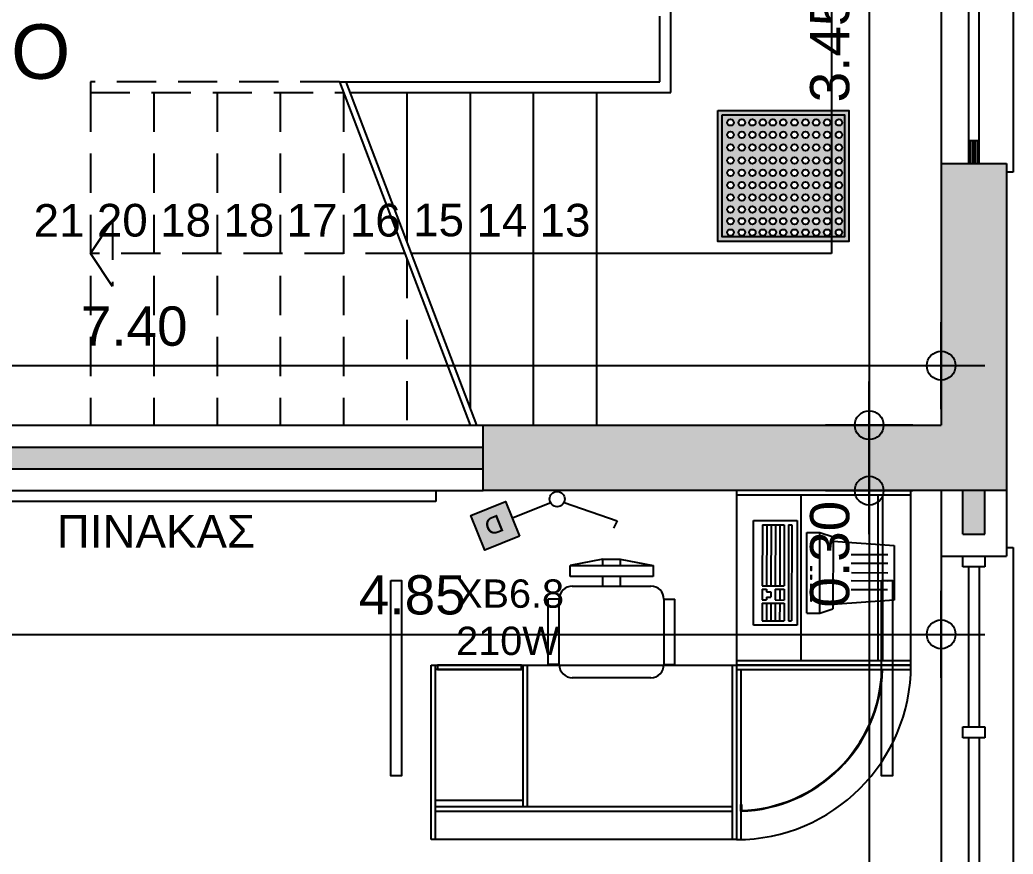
# Model space of a CAD drawing. Header units: metres. Extents: x -11 to 85, y -301 to 135.
# Drawn here: x 43.25 to 47.804, y -45.16 to -41.335 of the extents above; entities that cross this region are included whole.
import ezdxf
from ezdxf.enums import TextEntityAlignment as Align

# ---------------------------------------------------------------- set-up
doc = ezdxf.new("R2010")
doc.units = ezdxf.units.M
doc.header["$LTSCALE"] = 0.036
doc.header["$PDMODE"] = 2
doc.linetypes.add('HIDDEN', pattern=[0.375, 0.25, -0.125])
for name, color, linetype in [('arxitek borofos', 252, 'Continuous'), ('DIMBLK', 252, 'Continuous'), ('HLEK_FL001_SYMBOLS', 230, 'Continuous'), ('Parathira', 252, 'Continuous')]:
    doc.layers.add(name, color=color, linetype=linetype)
doc.styles.add('COMU-N', font='arial.ttf')
doc.styles.get("Standard").update_dxf_attribs({"font": 'arial.ttf'})
doc.dimstyles.new('CADWDOT', dxfattribs={"dimscale": 0.1, "dimtxt": 1.8, "dimasz": 0.08, "dimexe": 2, "dimexo": 0, "dimgap": 0.09, "dimtad": 0, "dimrnd": 0.001, "dimzin": 0, "dimdsep": 46, "dimtxsty": 'Standard', "dimblk1": 'ARTDIM', "dimblk2": 'ARTDIM', "dimsah": 1, "dimcen": 0.09, "dimdle": 0.05, "dimse1": 1, "dimse2": 1, "dimadec": 0, "dimazin": 0, "dimtfac": 1, "dimtmove": 0, "dimatfit": 3, "dimldrblk": 'ARTDIM', "dimfxl": 2, "dimtvp": 0.9999, "dimtolj": 1, "dimtzin": 0, "dimarcsym": 0})

# ---------------------------------------------------------------- blocks, each defined once
blk = doc.blocks.new('A$C52D13D70')
at = {"layer": 'Parathira'}
for p, q in [((-0.33, 0.04), (-0.33, -2.44)), ((-0.3, 0.04), (-0.33, 0.04)), ((-0.1, 0), (-0.2, 0)), ((-0.2, 0), (-0.2, -0.05)), ((-0.1, -0.05), (-0.1, 0)), ((0, 0), (0, -2.4)), ((-0.2, -0.05), (-0.1, -0.05)), ((-0.175, -0.05), (-0.175, -0.7833)), ((-0.125, -0.05), (-0.125, -0.7833)), ((-0.1, -0.7833), (-0.2, -0.7833)), ((-0.2, -0.7833), (-0.2, -0.8333)), ((-0.1, -0.8333), (-0.1, -0.7833)), ((-0.2, -0.8333), (-0.1, -0.8333)), ((-0.175, -0.8333), (-0.175, -1.5667)), ((-0.125, -0.8333), (-0.125, -1.5667)), ((-0.1, -1.5667), (-0.2, -1.5667)), ((-0.2, -1.5667), (-0.2, -1.6167)), ((-0.1, -1.6167), (-0.1, -1.5667)), ((-0.2, -1.6167), (-0.1, -1.6167)), ((-0.175, -1.6167), (-0.175, -2.35)), ((-0.125, -1.6167), (-0.125, -2.35)), ((-0.1, -2.35), (-0.2, -2.35)), ((-0.2, -2.35), (-0.2, -2.4)), ((-0.1, -2.4), (-0.1, -2.35)), ((-0.2, -2.4), (-0.1, -2.4)), ((-0.33, -2.44), (-0.3, -2.44))]:
    blk.add_line(p, q, dxfattribs=at)
blk = doc.blocks.new('A$C7E7A7D1A')
at = {"layer": 'Parathira'}
for p, q in [((-0.33, 0.04), (-0.33, -1.09)), ((-0.3, 0.04), (-0.33, 0.04)), ((-0.175, 0), (-0.125, 0)), ((-0.175, -1.05), (-0.175, 0)), ((-0.125, 0), (-0.125, -1.05)), ((0, 0), (0, -1.05)), ((-0.165, 0), (-0.165, -0.105)), ((-0.155, 0), (-0.155, -0.105)), ((-0.145, 0), (-0.145, -0.105)), ((-0.135, 0), (-0.135, -0.105)), ((-0.125, -0.105), (-0.175, -0.105)), ((-0.125, -0.945), (-0.175, -0.945)), ((-0.165, -0.945), (-0.165, -1.05)), ((-0.155, -0.945), (-0.155, -1.05)), ((-0.145, -0.945), (-0.145, -1.05)), ((-0.135, -0.945), (-0.135, -1.05)), ((-0.33, -1.09), (-0.3, -1.09)), ((-0.125, -1.05), (-0.175, -1.05))]:
    blk.add_line(p, q, dxfattribs=at)
blk = doc.blocks.new('ARTDIM')
at = {"layer": 'DIMBLK'}
for p, q in [((0, -24.9975), (0, 24.9975)), ((-24.9975, 0), (24.9975, 0))]:
    blk.add_line(p, q, dxfattribs=at)
blk.add_circle((0, 0), 8.25, dxfattribs=at)
blk = doc.blocks.new('*D906')
at = {"layer": 'arxitek borofos', "color": 0, "lineweight": -2}
blk.add_line((47.1437, -39.751), (47.1437, -43.185), dxfattribs=at)
at = {"layer": 'Defpoints', "color": 0, "transparency": 16777216}
for p in [(47.4855, -39.743), (47.1437, -43.193), (47.4855, -43.193)]:
    blk.add_point(p, dxfattribs=at)
at = {"layer": 'arxitek borofos', "color": 0, "lineweight": -2, "xscale": 0.008, "yscale": 0.008, "zscale": 0.008}
for p, rotation in [((47.1437, -39.743), 90), ((47.1437, -43.193), 270)]:
    blk.add_blockref('ARTDIM', p, dxfattribs=dict(at, rotation=rotation))
at = {"layer": 'arxitek borofos', "color": 0, "insert": (46.9637, -41.468), "char_height": 0.18, "attachment_point": 5, "rotation": 90}
blk.add_mtext('\\A1;3.45', dxfattribs=at)
blk = doc.blocks.new('*D907')
at = {"layer": 'arxitek borofos', "color": 0, "lineweight": -2}
for p, q in [((47.1437, -43.201), (47.1437, -43.485)), ((47.1437, -43.493), (47.1437, -44.0676))]:
    blk.add_line(p, q, dxfattribs=at)
at = {"layer": 'Defpoints', "color": 0, "transparency": 16777216}
for p in [(47.5855, -43.193), (47.1437, -43.493), (47.5855, -43.493)]:
    blk.add_point(p, dxfattribs=at)
at = {"layer": 'arxitek borofos', "color": 0, "lineweight": -2, "xscale": 0.008, "yscale": 0.008, "zscale": 0.008}
for p, rotation in [((47.1437, -43.193), 90), ((47.1437, -43.493), 270)]:
    blk.add_blockref('ARTDIM', p, dxfattribs=dict(at, rotation=rotation))
at = {"layer": 'arxitek borofos', "color": 0, "insert": (46.9637, -43.7843), "char_height": 0.18, "attachment_point": 5, "rotation": 90}
blk.add_mtext('\\A1;0.30', dxfattribs=at)
blk = doc.blocks.new('*D908')
at = {"layer": 'arxitek borofos', "color": 0, "lineweight": -2}
blk.add_line((47.1437, -43.501), (47.1437, -50.235), dxfattribs=at)
at = {"layer": 'Defpoints', "color": 0, "transparency": 16777216}
for p in [(46.5355, -43.493), (46.5355, -50.243), (47.1437, -50.243)]:
    blk.add_point(p, dxfattribs=at)
at = {"layer": 'arxitek borofos', "color": 0, "lineweight": -2, "xscale": 0.008, "yscale": 0.008, "zscale": 0.008}
for p, rotation in [((47.1437, -43.493), 90), ((47.1437, -50.243), 270)]:
    blk.add_blockref('ARTDIM', p, dxfattribs=dict(at, rotation=rotation))
at = {"layer": 'arxitek borofos', "color": 0, "insert": (46.9637, -46.868), "char_height": 0.18, "attachment_point": 5, "rotation": 90}
blk.add_mtext('\\A1;6.75', dxfattribs=at)
blk = doc.blocks.new('*D916')
at = {"layer": 'arxitek borofos', "color": 0, "lineweight": -2}
blk.add_line((42.6317, -44.1519), (47.4657, -44.1519), dxfattribs=at)
at = {"layer": 'Defpoints', "color": 0, "transparency": 16777216}
for p in [(47.4737, -44.1519), (42.6237, -44.7143), (47.4737, -44.7143)]:
    blk.add_point(p, dxfattribs=at)
at = {"layer": 'arxitek borofos', "color": 0, "lineweight": -2, "xscale": 0.008, "yscale": 0.008, "zscale": 0.008, "rotation": 180}
blk.add_blockref('ARTDIM', (42.6237, -44.1519), dxfattribs=at)
at = {"layer": 'arxitek borofos', "color": 0, "lineweight": -2, "xscale": 0.008, "yscale": 0.008, "zscale": 0.008}
blk.add_blockref('ARTDIM', (47.4737, -44.1519), dxfattribs=at)
at = {"layer": 'arxitek borofos', "color": 0, "insert": (45.0487, -43.9719), "char_height": 0.18, "attachment_point": 5}
blk.add_mtext('\\A1;4.85', dxfattribs=at)
blk = doc.blocks.new('*D917')
at = {"layer": 'arxitek borofos', "color": 0, "lineweight": -2}
blk.add_line((40.0817, -42.9199), (47.4657, -42.9199), dxfattribs=at)
at = {"layer": 'Defpoints', "color": 0, "transparency": 16777216}
for p in [(40.0737, -39.743), (47.4737, -39.743), (47.4737, -42.9199)]:
    blk.add_point(p, dxfattribs=at)
at = {"layer": 'arxitek borofos', "color": 0, "lineweight": -2, "xscale": 0.008, "yscale": 0.008, "zscale": 0.008, "rotation": 180}
blk.add_blockref('ARTDIM', (40.0737, -42.9199), dxfattribs=at)
at = {"layer": 'arxitek borofos', "color": 0, "lineweight": -2, "xscale": 0.008, "yscale": 0.008, "zscale": 0.008}
blk.add_blockref('ARTDIM', (47.4737, -42.9199), dxfattribs=at)
at = {"layer": 'arxitek borofos', "color": 0, "insert": (43.7737, -42.7399), "char_height": 0.18, "attachment_point": 5}
blk.add_mtext('\\A1;7.40', dxfattribs=at)
blk = doc.blocks.new('gJ6_a1')
at = {"linetype": 'Continuous'}
for p, q in [((-0.2193, 0.2297), (-0.191, 0.2541)), ((-0.024, 0.0608), (-0.2193, 0.2297))]:
    blk.add_line(p, q, dxfattribs=at)
blk.add_circle((-0.0005, 0.0343), 0.0349, dxfattribs=at)
blk = doc.blocks.new('dimmer')
at = {"layer": 'HLEK_FL001_SYMBOLS'}
blk.add_hatch(color=11, dxfattribs=at).paths.add_polyline_path([(2263.7579, 1291.6993), (2263.5429, 1291.6993), (2263.5429, 1291.4844), (2263.7579, 1291.4844)])
blk.add_lwpolyline([(2263.5429, 1291.6993), (2263.7579, 1291.6993), (2263.7579, 1291.4844), (2263.5429, 1291.4844)], close=True, dxfattribs=at)
blk.add_text('D', height=0.1, dxfattribs=at).set_placement((2263.6057, 1291.5361))
blk = doc.blocks.new('dimmer1')
at = {"layer": 'HLEK_FL001_SYMBOLS'}
blk.add_line((2318.1609, 1255.9928), (2317.9681, 1255.9928), dxfattribs=at)
at = {"layer": 'HLEK_FL001_SYMBOLS', "xscale": 0.8000000000000114, "yscale": 0.8000000000000114, "zscale": 0.8000000000000114}
blk.add_blockref('dimmer', (507.3271, 222.7235), dxfattribs=at)
blk = doc.blocks.new('led 46W tetragono')
at = {"layer": 'HLEK_FL001_SYMBOLS'}
h = blk.add_hatch(color=256, dxfattribs=at)
h.dxf.hatch_style = 1
h.paths.add_polyline_path([(104.7283, -8.1225), (104.7283, -8.7225), (105.3283, -8.7225), (105.3283, -8.1225)])
h.paths.add_polyline_path([(105.3083, -8.1425), (105.3083, -8.7025), (104.7483, -8.7025), (104.7483, -8.1425)], flags=16)
h.paths.add_polyline_path([(104.9493, -8.1771, -1), (104.9193, -8.1771, -1)], flags=0)
h.paths.add_polyline_path([(104.9954, -8.1771, -1), (104.9654, -8.1771, -1)], flags=0)
h.paths.add_polyline_path([(104.9014, -8.1771, -1), (104.8714, -8.1771, -1)], flags=0)
h.paths.add_polyline_path([(105.0432, -8.1771, -1), (105.0133, -8.1771, -1)], flags=0)
h.paths.add_polyline_path([(104.9493, -8.2338, -1), (104.9193, -8.2338, -1)], flags=0)
h.paths.add_polyline_path([(104.9954, -8.2338, -1), (104.9654, -8.2338, -1)], flags=0)
h.paths.add_polyline_path([(104.9014, -8.2338, -1), (104.8714, -8.2338, -1)], flags=0)
h.paths.add_polyline_path([(104.8526, -8.1771, -1), (104.8227, -8.1771, -1)], flags=0)
h.paths.add_polyline_path([(105.0432, -8.2338, -1), (105.0133, -8.2338, -1)], flags=0)
h.paths.add_polyline_path([(105.0946, -8.1771, -1), (105.0647, -8.1771, -1)], flags=0)
h.paths.add_polyline_path([(104.8526, -8.2338, -1), (104.8227, -8.2338, -1)], flags=0)
h.paths.add_polyline_path([(105.0946, -8.2338, -1), (105.0647, -8.2338, -1)], flags=0)
h.paths.add_polyline_path([(104.9493, -8.2927, -1), (104.9193, -8.2927, -1)], flags=0)
h.paths.add_polyline_path([(104.9954, -8.2927, -1), (104.9654, -8.2927, -1)], flags=0)
h.paths.add_polyline_path([(104.8012, -8.1771, -1), (104.7713, -8.1771, -1)], flags=0)
h.paths.add_polyline_path([(104.9014, -8.2927, -1), (104.8714, -8.2927, -1)], flags=0)
h.paths.add_polyline_path([(105.0432, -8.2927, -1), (105.0133, -8.2927, -1)], flags=0)
h.paths.add_polyline_path([(105.1452, -8.1771, -1), (105.1152, -8.1771, -1)], flags=0)
h.paths.add_polyline_path([(104.8012, -8.2338, -1), (104.7713, -8.2338, -1)], flags=0)
h.paths.add_polyline_path([(104.8526, -8.2927, -1), (104.8227, -8.2927, -1)], flags=0)
h.paths.add_polyline_path([(105.1452, -8.2338, -1), (105.1152, -8.2338, -1)], flags=0)
h.paths.add_polyline_path([(105.0946, -8.2927, -1), (105.0647, -8.2927, -1)], flags=0)
h.paths.add_polyline_path([(104.9493, -8.3517, -1), (104.9193, -8.3517, -1)], flags=0)
h.paths.add_polyline_path([(104.9954, -8.3517, -1), (104.9654, -8.3517, -1)], flags=0)
h.paths.add_polyline_path([(105.1939, -8.1771, -1), (105.164, -8.1771, -1)], flags=0)
h.paths.add_polyline_path([(104.9014, -8.3517, -1), (104.8714, -8.3517, -1)], flags=0)
h.paths.add_polyline_path([(105.0432, -8.3517, -1), (105.0133, -8.3517, -1)], flags=0)
h.paths.add_polyline_path([(104.8012, -8.2927, -1), (104.7713, -8.2927, -1)], flags=0)
h.paths.add_polyline_path([(105.1452, -8.2927, -1), (105.1152, -8.2927, -1)], flags=0)
h.paths.add_polyline_path([(105.1939, -8.2338, -1), (105.164, -8.2338, -1)], flags=0)
h.paths.add_polyline_path([(104.8526, -8.3517, -1), (104.8227, -8.3517, -1)], flags=0)
h.paths.add_polyline_path([(105.0946, -8.3517, -1), (105.0647, -8.3517, -1)], flags=0)
h.paths.add_polyline_path([(105.1939, -8.2927, -1), (105.164, -8.2927, -1)], flags=0)
h.paths.add_polyline_path([(105.2445, -8.1771, -1), (105.2145, -8.1771, -1)], flags=0)
h.paths.add_polyline_path([(104.8012, -8.3517, -1), (104.7713, -8.3517, -1)], flags=0)
h.paths.add_polyline_path([(104.9493, -8.4083, -1), (104.9193, -8.4083, -1)], flags=0)
h.paths.add_polyline_path([(104.9954, -8.4083, -1), (104.9654, -8.4083, -1)], flags=0)
h.paths.add_polyline_path([(105.1452, -8.3517, -1), (105.1152, -8.3517, -1)], flags=0)
h.paths.add_polyline_path([(104.9014, -8.4083, -1), (104.8714, -8.4083, -1)], flags=0)
h.paths.add_polyline_path([(105.0432, -8.4083, -1), (105.0133, -8.4083, -1)], flags=0)
h.paths.add_polyline_path([(105.2445, -8.2338, -1), (105.2145, -8.2338, -1)], flags=0)
h.paths.add_polyline_path([(104.8526, -8.4083, -1), (104.8227, -8.4083, -1)], flags=0)
h.paths.add_polyline_path([(105.0946, -8.4083, -1), (105.0647, -8.4083, -1)], flags=0)
h.paths.add_polyline_path([(105.1939, -8.3517, -1), (105.164, -8.3517, -1)], flags=0)
h.paths.add_polyline_path([(105.2445, -8.2927, -1), (105.2145, -8.2927, -1)], flags=0)
h.paths.add_polyline_path([(104.8012, -8.4083, -1), (104.7713, -8.4083, -1)], flags=0)
h.paths.add_polyline_path([(105.1452, -8.4083, -1), (105.1152, -8.4083, -1)], flags=0)
h.paths.add_polyline_path([(105.2985, -8.1771, -1), (105.2686, -8.1771, -1)], flags=0)
h.paths.add_polyline_path([(104.9493, -8.465, -1), (104.9193, -8.465, -1)], flags=0)
h.paths.add_polyline_path([(104.9954, -8.465, -1), (104.9654, -8.465, -1)], flags=0)
h.paths.add_polyline_path([(104.9014, -8.465, -1), (104.8714, -8.465, -1)], flags=0)
h.paths.add_polyline_path([(105.0432, -8.465, -1), (105.0133, -8.465, -1)], flags=0)
h.paths.add_polyline_path([(105.2985, -8.2338, -1), (105.2686, -8.2338, -1)], flags=0)
h.paths.add_polyline_path([(105.2445, -8.3517, -1), (105.2145, -8.3517, -1)], flags=0)
h.paths.add_polyline_path([(104.8526, -8.465, -1), (104.8227, -8.465, -1)], flags=0)
h.paths.add_polyline_path([(105.1939, -8.4083, -1), (105.164, -8.4083, -1)], flags=0)
h.paths.add_polyline_path([(105.0946, -8.465, -1), (105.0647, -8.465, -1)], flags=0)
h.paths.add_polyline_path([(105.2985, -8.2927, -1), (105.2686, -8.2927, -1)], flags=0)
h.paths.add_polyline_path([(104.8012, -8.465, -1), (104.7713, -8.465, -1)], flags=0)
h.paths.add_polyline_path([(105.1452, -8.465, -1), (105.1152, -8.465, -1)], flags=0)
h.paths.add_polyline_path([(105.2445, -8.4083, -1), (105.2145, -8.4083, -1)], flags=0)
h.paths.add_polyline_path([(104.9493, -8.5217, -1), (104.9193, -8.5217, -1)], flags=0)
h.paths.add_polyline_path([(104.9954, -8.5217, -1), (104.9654, -8.5217, -1)], flags=0)
h.paths.add_polyline_path([(105.2985, -8.3517, -1), (105.2686, -8.3517, -1)], flags=0)
h.paths.add_polyline_path([(104.9014, -8.5217, -1), (104.8714, -8.5217, -1)], flags=0)
h.paths.add_polyline_path([(105.0432, -8.5217, -1), (105.0133, -8.5217, -1)], flags=0)
h.paths.add_polyline_path([(105.1939, -8.465, -1), (105.164, -8.465, -1)], flags=0)
h.paths.add_polyline_path([(104.8526, -8.5217, -1), (104.8227, -8.5217, -1)], flags=0)
h.paths.add_polyline_path([(105.0946, -8.5217, -1), (105.0647, -8.5217, -1)], flags=0)
h.paths.add_polyline_path([(104.8012, -8.5217, -1), (104.7713, -8.5217, -1)], flags=0)
h.paths.add_polyline_path([(105.1452, -8.5217, -1), (105.1152, -8.5217, -1)], flags=0)
h.paths.add_polyline_path([(105.2985, -8.4083, -1), (105.2686, -8.4083, -1)], flags=0)
h.paths.add_polyline_path([(105.2445, -8.465, -1), (105.2145, -8.465, -1)], flags=0)
h.paths.add_polyline_path([(104.9493, -8.5761, -1), (104.9193, -8.5761, -1)], flags=0)
h.paths.add_polyline_path([(104.9954, -8.5761, -1), (104.9654, -8.5761, -1)], flags=0)
h.paths.add_polyline_path([(105.1939, -8.5217, -1), (105.164, -8.5217, -1)], flags=0)
h.paths.add_polyline_path([(104.9014, -8.5761, -1), (104.8714, -8.5761, -1)], flags=0)
h.paths.add_polyline_path([(105.0432, -8.5761, -1), (105.0133, -8.5761, -1)], flags=0)
h.paths.add_polyline_path([(104.8526, -8.5761, -1), (104.8227, -8.5761, -1)], flags=0)
h.paths.add_polyline_path([(105.0946, -8.5761, -1), (105.0647, -8.5761, -1)], flags=0)
h.paths.add_polyline_path([(105.2985, -8.465, -1), (105.2686, -8.465, -1)], flags=0)
h.paths.add_polyline_path([(104.8012, -8.5761, -1), (104.7713, -8.5761, -1)], flags=0)
h.paths.add_polyline_path([(105.2445, -8.5217, -1), (105.2145, -8.5217, -1)], flags=0)
h.paths.add_polyline_path([(105.1452, -8.5761, -1), (105.1152, -8.5761, -1)], flags=0)
h.paths.add_polyline_path([(105.1939, -8.5761, -1), (105.164, -8.5761, -1)], flags=0)
h.paths.add_polyline_path([(104.9493, -8.6305, -1), (104.9193, -8.6305, -1)], flags=0)
h.paths.add_polyline_path([(104.9954, -8.6305, -1), (104.9654, -8.6305, -1)], flags=0)
h.paths.add_polyline_path([(104.9014, -8.6305, -1), (104.8714, -8.6305, -1)], flags=0)
h.paths.add_polyline_path([(105.0432, -8.6305, -1), (105.0133, -8.6305, -1)], flags=0)
h.paths.add_polyline_path([(105.2985, -8.5217, -1), (105.2686, -8.5217, -1)], flags=0)
h.paths.add_polyline_path([(104.8526, -8.6305, -1), (104.8227, -8.6305, -1)], flags=0)
h.paths.add_polyline_path([(105.0946, -8.6305, -1), (105.0647, -8.6305, -1)], flags=0)
h.paths.add_polyline_path([(105.2445, -8.5761, -1), (105.2145, -8.5761, -1)], flags=0)
h.paths.add_polyline_path([(104.8012, -8.6305, -1), (104.7713, -8.6305, -1)], flags=0)
h.paths.add_polyline_path([(105.1452, -8.6305, -1), (105.1152, -8.6305, -1)], flags=0)
h.paths.add_polyline_path([(105.1939, -8.6305, -1), (105.164, -8.6305, -1)], flags=0)
h.paths.add_polyline_path([(104.9493, -8.6826, -1), (104.9193, -8.6826, -1)], flags=0)
h.paths.add_polyline_path([(104.9954, -8.6826, -1), (104.9654, -8.6826, -1)], flags=0)
h.paths.add_polyline_path([(105.2985, -8.5761, -1), (105.2686, -8.5761, -1)], flags=0)
h.paths.add_polyline_path([(104.9014, -8.6826, -1), (104.8714, -8.6826, -1)], flags=0)
h.paths.add_polyline_path([(105.0432, -8.6826, -1), (105.0133, -8.6826, -1)], flags=0)
h.paths.add_polyline_path([(104.8526, -8.6826, -1), (104.8227, -8.6826, -1)], flags=0)
h.paths.add_polyline_path([(105.0946, -8.6826, -1), (105.0647, -8.6826, -1)], flags=0)
h.paths.add_polyline_path([(105.2445, -8.6305, -1), (105.2145, -8.6305, -1)], flags=0)
h.paths.add_polyline_path([(104.8012, -8.6826, -1), (104.7713, -8.6826, -1)], flags=0)
h.paths.add_polyline_path([(105.1452, -8.6826, -1), (105.1152, -8.6826, -1)], flags=0)
h.paths.add_polyline_path([(105.1939, -8.6826, -1), (105.164, -8.6826, -1)], flags=0)
h.paths.add_polyline_path([(105.2985, -8.6305, -1), (105.2686, -8.6305, -1)], flags=0)
h.paths.add_polyline_path([(105.2445, -8.6826, -1), (105.2145, -8.6826, -1)], flags=0)
h.paths.add_polyline_path([(105.2985, -8.6826, -1), (105.2686, -8.6826, -1)], flags=0)
h = blk.add_hatch(color=181, dxfattribs=at)
h.dxf.hatch_style = 1
h.paths.add_polyline_path([(104.7483, -8.1425), (104.7483, -8.7025), (105.3083, -8.7025), (105.3083, -8.1425)])
h.paths.add_polyline_path([(104.9954, -8.3517, -1), (104.9654, -8.3517, -1)], flags=16)
h.paths.add_polyline_path([(105.0432, -8.3517, -1), (105.0133, -8.3517, -1)], flags=16)
h.paths.add_polyline_path([(104.9654, -8.2927, -1), (104.9954, -8.2927, -1)], flags=16)
h.paths.add_polyline_path([(105.0133, -8.2927, -1), (105.0432, -8.2927, -1)], flags=16)
h.paths.add_polyline_path([(104.9493, -8.3517, -1), (104.9193, -8.3517, -1)], flags=16)
h.paths.add_polyline_path([(104.9193, -8.2927, -1), (104.9493, -8.2927, -1)], flags=16)
h.paths.add_polyline_path([(105.0946, -8.3517, -1), (105.0647, -8.3517, -1)], flags=16)
h.paths.add_polyline_path([(105.0647, -8.2927, -1), (105.0946, -8.2927, -1)], flags=16)
h.paths.add_polyline_path([(104.9954, -8.4083, -1), (104.9654, -8.4083, -1)], flags=16)
h.paths.add_polyline_path([(105.0432, -8.4083, -1), (105.0133, -8.4083, -1)], flags=16)
h.paths.add_polyline_path([(104.9654, -8.2338, -1), (104.9954, -8.2338, -1)], flags=16)
h.paths.add_polyline_path([(105.0133, -8.2338, -1), (105.0432, -8.2338, -1)], flags=16)
h.paths.add_polyline_path([(104.9493, -8.4083, -1), (104.9193, -8.4083, -1)], flags=16)
h.paths.add_polyline_path([(105.0946, -8.4083, -1), (105.0647, -8.4083, -1)], flags=16)
h.paths.add_polyline_path([(104.9193, -8.2338, -1), (104.9493, -8.2338, -1)], flags=16)
h.paths.add_polyline_path([(105.0647, -8.2338, -1), (105.0946, -8.2338, -1)], flags=16)
h.paths.add_polyline_path([(104.9014, -8.3517, -1), (104.8714, -8.3517, -1)], flags=16)
h.paths.add_polyline_path([(104.8714, -8.2927, -1), (104.9014, -8.2927, -1)], flags=16)
h.paths.add_polyline_path([(105.1452, -8.3517, -1), (105.1152, -8.3517, -1)], flags=16)
h.paths.add_polyline_path([(105.1152, -8.2927, -1), (105.1452, -8.2927, -1)], flags=16)
h.paths.add_polyline_path([(104.9954, -8.465, -1), (104.9654, -8.465, -1)], flags=16)
h.paths.add_polyline_path([(105.0432, -8.465, -1), (105.0133, -8.465, -1)], flags=16)
h.paths.add_polyline_path([(104.9014, -8.4083, -1), (104.8714, -8.4083, -1)], flags=16)
h.paths.add_polyline_path([(104.8714, -8.2338, -1), (104.9014, -8.2338, -1)], flags=16)
h.paths.add_polyline_path([(104.9654, -8.1771, -1), (104.9954, -8.1771, -1)], flags=16)
h.paths.add_polyline_path([(105.0133, -8.1771, -1), (105.0432, -8.1771, -1)], flags=16)
h.paths.add_polyline_path([(105.1452, -8.4083, -1), (105.1152, -8.4083, -1)], flags=16)
h.paths.add_polyline_path([(104.9493, -8.465, -1), (104.9193, -8.465, -1)], flags=16)
h.paths.add_polyline_path([(105.1152, -8.2338, -1), (105.1452, -8.2338, -1)], flags=16)
h.paths.add_polyline_path([(105.0946, -8.465, -1), (105.0647, -8.465, -1)], flags=16)
h.paths.add_polyline_path([(104.9193, -8.1771, -1), (104.9493, -8.1771, -1)], flags=16)
h.paths.add_polyline_path([(105.0647, -8.1771, -1), (105.0946, -8.1771, -1)], flags=16)
h.paths.add_polyline_path([(104.8526, -8.3517, -1), (104.8227, -8.3517, -1)], flags=16)
h.paths.add_polyline_path([(104.8227, -8.2927, -1), (104.8526, -8.2927, -1)], flags=16)
h.paths.add_polyline_path([(105.1939, -8.3517, -1), (105.164, -8.3517, -1)], flags=16)
h.paths.add_polyline_path([(105.164, -8.2927, -1), (105.1939, -8.2927, -1)], flags=16)
h.paths.add_polyline_path([(104.9014, -8.465, -1), (104.8714, -8.465, -1)], flags=16)
h.paths.add_polyline_path([(104.8526, -8.4083, -1), (104.8227, -8.4083, -1)], flags=16)
h.paths.add_polyline_path([(105.1452, -8.465, -1), (105.1152, -8.465, -1)], flags=16)
h.paths.add_polyline_path([(104.8714, -8.1771, -1), (104.9014, -8.1771, -1)], flags=16)
h.paths.add_polyline_path([(104.8227, -8.2338, -1), (104.8526, -8.2338, -1)], flags=16)
h.paths.add_polyline_path([(105.1939, -8.4083, -1), (105.164, -8.4083, -1)], flags=16)
h.paths.add_polyline_path([(105.1152, -8.1771, -1), (105.1452, -8.1771, -1)], flags=16)
h.paths.add_polyline_path([(104.9954, -8.5217, -1), (104.9654, -8.5217, -1)], flags=16)
h.paths.add_polyline_path([(105.0432, -8.5217, -1), (105.0133, -8.5217, -1)], flags=16)
h.paths.add_polyline_path([(105.164, -8.2338, -1), (105.1939, -8.2338, -1)], flags=16)
h.paths.add_polyline_path([(104.9493, -8.5217, -1), (104.9193, -8.5217, -1)], flags=16)
h.paths.add_polyline_path([(105.0946, -8.5217, -1), (105.0647, -8.5217, -1)], flags=16)
h.paths.add_polyline_path([(104.8526, -8.465, -1), (104.8227, -8.465, -1)], flags=16)
h.paths.add_polyline_path([(104.8012, -8.3517, -1), (104.7713, -8.3517, -1)], flags=16)
h.paths.add_polyline_path([(104.7713, -8.2927, -1), (104.8012, -8.2927, -1)], flags=16)
h.paths.add_polyline_path([(104.8227, -8.1771, -1), (104.8526, -8.1771, -1)], flags=16)
h.paths.add_polyline_path([(105.1939, -8.465, -1), (105.164, -8.465, -1)], flags=16)
h.paths.add_polyline_path([(105.2445, -8.3517, -1), (105.2145, -8.3517, -1)], flags=16)
h.paths.add_polyline_path([(104.9014, -8.5217, -1), (104.8714, -8.5217, -1)], flags=16)
h.paths.add_polyline_path([(105.2145, -8.2927, -1), (105.2445, -8.2927, -1)], flags=16)
h.paths.add_polyline_path([(105.164, -8.1771, -1), (105.1939, -8.1771, -1)], flags=16)
h.paths.add_polyline_path([(104.8012, -8.4083, -1), (104.7713, -8.4083, -1)], flags=16)
h.paths.add_polyline_path([(105.1452, -8.5217, -1), (105.1152, -8.5217, -1)], flags=16)
h.paths.add_polyline_path([(104.7713, -8.2338, -1), (104.8012, -8.2338, -1)], flags=16)
h.paths.add_polyline_path([(105.2445, -8.4083, -1), (105.2145, -8.4083, -1)], flags=16)
h.paths.add_polyline_path([(105.2145, -8.2338, -1), (105.2445, -8.2338, -1)], flags=16)
h.paths.add_polyline_path([(104.9954, -8.5761, -1), (104.9654, -8.5761, -1)], flags=16)
h.paths.add_polyline_path([(105.0432, -8.5761, -1), (105.0133, -8.5761, -1)], flags=16)
h.paths.add_polyline_path([(104.8526, -8.5217, -1), (104.8227, -8.5217, -1)], flags=16)
h.paths.add_polyline_path([(104.8012, -8.465, -1), (104.7713, -8.465, -1)], flags=16)
h.paths.add_polyline_path([(104.9493, -8.5761, -1), (104.9193, -8.5761, -1)], flags=16)
h.paths.add_polyline_path([(105.0946, -8.5761, -1), (105.0647, -8.5761, -1)], flags=16)
h.paths.add_polyline_path([(105.1939, -8.5217, -1), (105.164, -8.5217, -1)], flags=16)
h.paths.add_polyline_path([(104.7713, -8.1771, -1), (104.8012, -8.1771, -1)], flags=16)
h.paths.add_polyline_path([(105.2445, -8.465, -1), (105.2145, -8.465, -1)], flags=16)
h.paths.add_polyline_path([(105.2145, -8.1771, -1), (105.2445, -8.1771, -1)], flags=16)
h.paths.add_polyline_path([(104.9014, -8.5761, -1), (104.8714, -8.5761, -1)], flags=16)
h.paths.add_polyline_path([(105.1452, -8.5761, -1), (105.1152, -8.5761, -1)], flags=16)
h.paths.add_polyline_path([(105.2985, -8.3517, -1), (105.2686, -8.3517, -1)], flags=16)
h.paths.add_polyline_path([(105.2686, -8.2927, -1), (105.2985, -8.2927, -1)], flags=16)
h.paths.add_polyline_path([(105.2985, -8.4083, -1), (105.2686, -8.4083, -1)], flags=16)
h.paths.add_polyline_path([(104.8012, -8.5217, -1), (104.7713, -8.5217, -1)], flags=16)
h.paths.add_polyline_path([(105.2686, -8.2338, -1), (105.2985, -8.2338, -1)], flags=16)
h.paths.add_polyline_path([(105.2445, -8.5217, -1), (105.2145, -8.5217, -1)], flags=16)
h.paths.add_polyline_path([(104.8526, -8.5761, -1), (104.8227, -8.5761, -1)], flags=16)
h.paths.add_polyline_path([(104.9954, -8.6305, -1), (104.9654, -8.6305, -1)], flags=16)
h.paths.add_polyline_path([(105.1939, -8.5761, -1), (105.164, -8.5761, -1)], flags=16)
h.paths.add_polyline_path([(105.0432, -8.6305, -1), (105.0133, -8.6305, -1)], flags=16)
h.paths.add_polyline_path([(104.9493, -8.6305, -1), (104.9193, -8.6305, -1)], flags=16)
h.paths.add_polyline_path([(105.2985, -8.465, -1), (105.2686, -8.465, -1)], flags=16)
h.paths.add_polyline_path([(105.0946, -8.6305, -1), (105.0647, -8.6305, -1)], flags=16)
h.paths.add_polyline_path([(105.2686, -8.1771, -1), (105.2985, -8.1771, -1)], flags=16)
h.paths.add_polyline_path([(104.9014, -8.6305, -1), (104.8714, -8.6305, -1)], flags=16)
h.paths.add_polyline_path([(105.1452, -8.6305, -1), (105.1152, -8.6305, -1)], flags=16)
h.paths.add_polyline_path([(104.8012, -8.5761, -1), (104.7713, -8.5761, -1)], flags=16)
h.paths.add_polyline_path([(105.2445, -8.5761, -1), (105.2145, -8.5761, -1)], flags=16)
h.paths.add_polyline_path([(105.2985, -8.5217, -1), (105.2686, -8.5217, -1)], flags=16)
h.paths.add_polyline_path([(104.8526, -8.6305, -1), (104.8227, -8.6305, -1)], flags=16)
h.paths.add_polyline_path([(105.1939, -8.6305, -1), (105.164, -8.6305, -1)], flags=16)
h.paths.add_polyline_path([(104.9954, -8.6826, -1), (104.9654, -8.6826, -1)], flags=16)
h.paths.add_polyline_path([(105.0432, -8.6826, -1), (105.0133, -8.6826, -1)], flags=16)
h.paths.add_polyline_path([(104.9493, -8.6826, -1), (104.9193, -8.6826, -1)], flags=16)
h.paths.add_polyline_path([(105.0946, -8.6826, -1), (105.0647, -8.6826, -1)], flags=16)
h.paths.add_polyline_path([(104.8012, -8.6305, -1), (104.7713, -8.6305, -1)], flags=16)
h.paths.add_polyline_path([(104.9014, -8.6826, -1), (104.8714, -8.6826, -1)], flags=16)
h.paths.add_polyline_path([(105.2985, -8.5761, -1), (105.2686, -8.5761, -1)], flags=16)
h.paths.add_polyline_path([(105.1452, -8.6826, -1), (105.1152, -8.6826, -1)], flags=16)
h.paths.add_polyline_path([(105.2445, -8.6305, -1), (105.2145, -8.6305, -1)], flags=16)
h.paths.add_polyline_path([(104.8526, -8.6826, -1), (104.8227, -8.6826, -1)], flags=16)
h.paths.add_polyline_path([(105.1939, -8.6826, -1), (105.164, -8.6826, -1)], flags=16)
h.paths.add_polyline_path([(105.2985, -8.6305, -1), (105.2686, -8.6305, -1)], flags=16)
h.paths.add_polyline_path([(104.8012, -8.6826, -1), (104.7713, -8.6826, -1)], flags=16)
h.paths.add_polyline_path([(105.2445, -8.6826, -1), (105.2145, -8.6826, -1)], flags=16)
h.paths.add_polyline_path([(105.2985, -8.6826, -1), (105.2686, -8.6826, -1)], flags=16)
for points in [[(104.7283, -8.1225), (105.3283, -8.1225), (105.3283, -8.7225), (104.7283, -8.7225)], [(104.7483, -8.1425), (105.3083, -8.1425), (105.3083, -8.7025), (104.7483, -8.7025)]]:
    blk.add_lwpolyline(points, close=True, dxfattribs=at)
for centre in [(104.7862, -8.1771), (104.8377, -8.1771), (104.8864, -8.1771), (104.9343, -8.1771), (104.9804, -8.1771), (105.0282, -8.1771), (105.0797, -8.1771), (105.1302, -8.1771), (105.1789, -8.1771), (105.2295, -8.1771), (105.2835, -8.1771), (104.7862, -8.2338), (104.8377, -8.2338), (104.8864, -8.2338), (104.9343, -8.2338), (104.9804, -8.2338), (105.0282, -8.2338), (105.0797, -8.2338), (105.1302, -8.2338), (105.1789, -8.2338), (105.2295, -8.2338), (105.2835, -8.2338), (104.7862, -8.2927), (104.8377, -8.2927), (104.8864, -8.2927), (104.9343, -8.2927), (104.9804, -8.2927), (105.0282, -8.2927), (105.0797, -8.2927), (105.1302, -8.2927), (105.1789, -8.2927), (105.2295, -8.2927), (105.2835, -8.2927), (104.7862, -8.3517), (104.8377, -8.3517), (104.8864, -8.3517), (104.9343, -8.3517), (104.9804, -8.3517), (105.0282, -8.3517), (105.0797, -8.3517), (105.1302, -8.3517), (105.1789, -8.3517), (105.2295, -8.3517), (105.2835, -8.3517), (104.7862, -8.4083), (104.8377, -8.4083), (104.8864, -8.4083), (104.9343, -8.4083), (104.9804, -8.4083), (105.0282, -8.4083), (105.0797, -8.4083), (105.1302, -8.4083), (105.1789, -8.4083), (105.2295, -8.4083), (105.2835, -8.4083), (104.7862, -8.465), (104.8377, -8.465), (104.8864, -8.465), (104.9343, -8.465), (104.9804, -8.465), (105.0282, -8.465), (105.0797, -8.465), (105.1302, -8.465), (105.1789, -8.465), (105.2295, -8.465), (105.2835, -8.465), (104.7862, -8.5217), (104.8377, -8.5217), (104.8864, -8.5217), (104.9343, -8.5217), (104.9804, -8.5217), (105.0282, -8.5217), (105.0797, -8.5217), (105.1302, -8.5217), (105.1789, -8.5217), (105.2295, -8.5217), (105.2835, -8.5217), (104.7862, -8.5761), (104.8377, -8.5761), (104.8864, -8.5761), (104.9343, -8.5761), (104.9804, -8.5761), (105.0282, -8.5761), (105.0797, -8.5761), (105.1302, -8.5761), (105.1789, -8.5761), (105.2295, -8.5761), (105.2835, -8.5761), (104.7862, -8.6305), (104.8377, -8.6305), (104.8864, -8.6305), (104.9343, -8.6305), (104.9804, -8.6305), (105.0282, -8.6305), (105.0797, -8.6305), (105.1302, -8.6305), (105.1789, -8.6305), (105.2295, -8.6305), (105.2835, -8.6305), (104.7862, -8.6826), (104.8377, -8.6826), (104.8864, -8.6826), (104.9343, -8.6826), (104.9804, -8.6826), (105.0282, -8.6826), (105.0797, -8.6826), (105.1302, -8.6826), (105.1789, -8.6826), (105.2295, -8.6826), (105.2835, -8.6826)]:
    blk.add_circle(centre, 0.015, dxfattribs=at)

msp = doc.modelspace()

# ---------------------------------------------------------------- hatches: boundary and pattern name
at = {"layer": 'arxitek borofos'}
for points in [[(47.4737, -43.193), (45.3737, -43.193), (45.3737, -43.493), (47.7737, -43.493), (47.7737, -41.993), (47.4737, -41.993)], [(45.3737, -43.293), (42.6237, -43.293), (42.6237, -43.393), (45.3737, -43.393)], [(47.6737, -43.493), (47.5737, -43.493), (47.5737, -43.693), (47.6737, -43.693)]]:
    msp.add_hatch(color=256, dxfattribs=at).paths.add_polyline_path(points)

# ---------------------------------------------------------------- linework, layer by layer
at = {"layer": 'arxitek borofos', "linetype": 'Continuous'}
for p, q in [((46.9712, -40.5305), (46.9712, -42.4055)), ((46.2337, -41.668), (46.2337, -41.268)), ((46.1837, -41.618), (46.1837, -41.318)), ((44.7147, -41.618), (45.3137, -43.193)), ((44.7147, -41.618), (46.1837, -41.618)), ((44.7447, -41.618), (45.3437, -43.193)), ((44.7637, -41.668), (46.2337, -41.668)), ((45.0237, -41.668), (45.0237, -42.3516)), ((45.3137, -41.668), (45.3137, -43.1141)), ((45.6037, -41.668), (45.6037, -43.193)), ((45.8937, -41.668), (45.8937, -43.193)), ((46.9712, -42.4055), (45.0442, -42.4055))]:
    msp.add_line(p, q, dxfattribs=at)
at = {"layer": 'arxitek borofos', "linetype": 'HIDDEN', "ltscale": 20}
for p, q in [((43.5737, -41.618), (43.5737, -41.668)), ((44.7147, -41.618), (43.5737, -41.618)), ((43.5737, -41.668), (43.5737, -43.193)), ((43.5737, -41.668), (44.7337, -41.668)), ((43.8637, -41.668), (43.8637, -43.193)), ((44.1537, -41.668), (44.1537, -43.193)), ((44.4437, -41.668), (44.4437, -43.193)), ((44.7337, -41.668), (44.7337, -43.193)), ((43.5737, -42.4055), (43.6737, -42.2555)), ((43.6737, -42.2555), (43.6737, -42.5555)), ((43.5737, -42.4055), (43.6737, -42.5555)), ((45.0142, -42.4055), (43.5737, -42.4055)), ((45.0237, -42.4305), (45.0237, -43.193))]:
    msp.add_line(p, q, dxfattribs=at)
at = {"layer": 'arxitek borofos'}
for p, q in [((47.4737, -41.993), (47.4737, -43.193)), ((47.4737, -41.993), (47.7737, -41.993)), ((47.7737, -41.993), (47.7737, -43.493)), ((42.6237, -43.193), (45.3737, -43.193)), ((45.3737, -43.493), (45.3737, -43.193)), ((45.3737, -43.193), (47.4737, -43.193)), ((42.6237, -43.293), (45.3737, -43.293)), ((42.6237, -43.393), (45.3737, -43.393)), ((42.6237, -43.493), (45.3737, -43.493)), ((45.1572, -43.493), (45.1572, -43.543)), ((47.7737, -43.493), (45.3737, -43.493)), ((47.335, -43.493), (46.535, -43.493)), ((46.535, -43.493), (46.535, -44.293)), ((47.335, -43.513), (46.535, -43.513)), ((46.8298, -43.513), (46.8298, -44.273)), ((47.1852, -44.273), (47.1852, -43.513)), ((47.2067, -44.273), (47.2067, -43.513)), ((47.335, -44.293), (47.335, -43.493)), ((47.4737, -43.493), (47.4737, -43.793)), ((47.5737, -43.693), (47.5737, -43.493)), ((47.6737, -43.693), (47.6737, -43.493)), ((47.7737, -43.493), (47.7737, -43.793)), ((45.1572, -43.543), (42.6572, -43.543)), ((46.6131, -44.1092), (46.6138, -43.6292)), ((46.6138, -43.6292), (46.8138, -43.6295)), ((46.6538, -43.6492, 0.0001), (46.6534, -43.9292, 0.0001)), ((46.6538, -43.6492, 0.0001), (46.7538, -43.6494, 0.0001)), ((46.6738, -43.6493, 0.0001), (46.6734, -43.9293, 0.0001)), ((46.6938, -43.6493, 0.0001), (46.6934, -43.9293, 0.0001)), ((46.7138, -43.6493, 0.0001), (46.7134, -43.9293, 0.0001)), ((46.7338, -43.6494, 0.0001), (46.7334, -43.9294, 0.0001)), ((46.7538, -43.6494, 0.0001), (46.7534, -43.9294, 0.0001)), ((46.7738, -43.6494, 0.0001), (46.7732, -44.0894, 0.0001)), ((46.7738, -43.6494, 0.0001), (46.7888, -43.6494, 0.0001)), ((46.7888, -43.6494, 0.0001), (46.7882, -44.0894, 0.0001)), ((46.8138, -43.6295), (46.8131, -44.1095)), ((46.8574, -44.0543), (46.8579, -43.6843)), ((46.8579, -43.6843), (46.9179, -43.6844)), ((46.9174, -44.0544), (46.9179, -43.6844)), ((46.9179, -43.6844), (46.9779, -43.7045)), ((46.9779, -43.7045), (46.9774, -44.0345)), ((47.5737, -43.693), (47.6737, -43.693)), ((46.9779, -43.7245), (47.2578, -43.7449)), ((47.2578, -43.7449), (47.2575, -43.9949)), ((45.9226, -43.8066), (45.7726, -43.8366)), ((45.9226, -43.8366), (45.9226, -43.8066)), ((45.9226, -43.8066), (46.0026, -43.8066)), ((46.0026, -43.8066), (46.1526, -43.8366)), ((46.0026, -43.8066), (46.0026, -43.8366)), ((47.4737, -43.793), (47.7737, -43.793)), ((45.7726, -43.8366), (46.1526, -43.8366)), ((45.7726, -43.8866), (45.7726, -43.8366)), ((46.1526, -43.8366), (46.1526, -43.8866)), ((46.1526, -43.8866), (45.7726, -43.8866)), ((45.9226, -43.9306), (45.9226, -43.8866)), ((46.0026, -43.8866), (46.0026, -43.9306)), ((45.7826, -43.9306), (46.1426, -43.9306)), ((46.6534, -43.9442, 0.0001), (46.6533, -43.9942, 0.0001)), ((46.6534, -43.9292, 0.0001), (46.7534, -43.9294, 0.0001)), ((46.6534, -43.9442, 0.0001), (46.6734, -43.9443, 0.0001)), ((46.6734, -43.9443, 0.0001), (46.6734, -43.9568, 0.0001)), ((46.7134, -43.9443, 0.0001), (46.7133, -43.9943, 0.0001)), ((46.7134, -43.9443, 0.0001), (46.7534, -43.9444, 0.0001)), ((46.7334, -43.9444, 0.0001), (46.7333, -43.9944, 0.0001)), ((46.7534, -43.9444, 0.0001), (46.7533, -43.9944, 0.0001)), ((45.7226, -43.9906), (45.6726, -43.9906)), ((45.6726, -44.2906), (45.6726, -43.9906)), ((45.7226, -44.2906), (45.7226, -43.9906)), ((46.2026, -43.9906), (46.2526, -43.9906)), ((46.2026, -43.9906), (46.2026, -44.2906)), ((46.2526, -44.2906), (46.2526, -43.9906)), ((46.6733, -43.9818, 0.0001), (46.6733, -43.9943, 0.0001)), ((46.6733, -43.9818, 0.0001), (46.6933, -43.9818, 0.0001)), ((46.6734, -43.9568, 0.0001), (46.6934, -43.9568, 0.0001)), ((46.6934, -43.9568, 0.0001), (46.6933, -43.9818, 0.0001)), ((46.6533, -44.0092, 0.0001), (46.6532, -44.0892, 0.0001)), ((46.6533, -43.9942, 0.0001), (46.6733, -43.9943, 0.0001)), ((46.6533, -44.0092, 0.0001), (46.7533, -44.0094, 0.0001)), ((46.6733, -44.0093, 0.0001), (46.6732, -44.0893, 0.0001)), ((46.6933, -44.0093, 0.0001), (46.6932, -44.0893, 0.0001)), ((46.7133, -44.0093, 0.0001), (46.7132, -44.0893, 0.0001)), ((46.7133, -43.9943, 0.0001), (46.7533, -43.9944, 0.0001)), ((46.7333, -44.0094, 0.0001), (46.7332, -44.0894, 0.0001)), ((46.7533, -44.0094, 0.0001), (46.7532, -44.0894, 0.0001)), ((46.9174, -44.0544), (46.9774, -44.0345)), ((47.2575, -43.9949), (46.9774, -44.0145)), ((46.8574, -44.0543), (46.9174, -44.0544)), ((46.8131, -44.1095), (46.6131, -44.1092)), ((46.6532, -44.0892, 0.0001), (46.7532, -44.0894, 0.0001)), ((46.7732, -44.0894, 0.0001), (46.7882, -44.0894, 0.0001)), ((45.135, -45.093), (45.135, -44.293)), ((45.135, -44.293), (46.535, -44.293)), ((45.155, -45.093), (45.155, -44.293)), ((45.549, -44.2929), (45.164, -44.2929)), ((45.164, -44.2929), (45.164, -44.313)), ((45.549, -44.313), (45.549, -44.2929)), ((45.5551, -44.293), (45.5748, -44.293)), ((45.5551, -44.293), (45.5551, -44.9432)), ((45.5748, -44.293), (45.5748, -44.9432)), ((45.7226, -44.2906), (45.6726, -44.2906)), ((46.2026, -44.2906), (46.2526, -44.2906)), ((46.515, -44.293), (46.515, -45.093)), ((47.335, -44.273), (46.535, -44.273)), ((47.335, -44.293), (46.535, -44.293)), ((46.535, -44.293), (46.535, -45.093)), ((46.535, -44.293), (47.335, -44.293)), ((46.535, -44.293), (46.535, -45.093)), ((45.5551, -44.313), (45.155, -44.313)), ((45.164, -44.313), (45.549, -44.313)), ((46.1426, -44.3506), (45.7826, -44.3506)), ((46.535, -44.313), (47.335, -44.313)), ((46.555, -44.313), (46.555, -45.093)), ((45.5551, -44.9141), (45.155, -44.9141)), ((46.515, -44.9432), (45.155, -44.9432)), ((46.555, -44.9627), (46.555, -44.9327)), ((46.555, -44.9327), (46.558, -44.9327)), ((46.558, -44.9327), (46.558, -44.9596)), ((46.515, -44.9647), (45.155, -44.9647)), ((46.535, -45.093), (45.135, -45.093))]:
    msp.add_line(p, q, dxfattribs=at)
at = {"layer": 'arxitek borofos', "extrusion": (0.17579, -0.000254389, 0.984428)}
for p, q in [((47.2286, -43.7876, 0.2954), (47.0613, -43.7866, 0.3253)), ((47.2286, -43.8277, 0.2954), (47.0612, -43.8267, 0.3253)), ((47.2293, -43.8712, 0.2951), (47.0619, -43.8701, 0.325)), ((47.2284, -43.948, 0.2954), (47.061, -43.947, 0.3253)), ((47.2285, -43.9079, 0.2954), (47.0611, -43.9069, 0.3253))]:
    msp.add_line(p, q, dxfattribs=at)
at = {"layer": 'arxitek borofos'}
for centre, radius, start, end in [((45.7826, -43.9906), 0.06, 90, 180), ((46.1426, -43.9906), 0.06, 0, 90), ((45.7826, -44.2906), 0.06, 180, 270), ((46.1426, -44.2906), 0.06, 270, 0), ((46.535, -44.293), 0.8, 270, 0), ((46.535, -44.293), 0.667, 271.7106, 358.0239), ((46.535, -44.293), 0.67, 271.7106, 358.2894)]:
    msp.add_arc(centre, radius, start, end, dxfattribs=at)
for points in [[(46.8779, -43.8395, 0.03), (46.8779, -43.8595, 0.03), (46.8779, -43.8595, 0.015), (46.8779, -43.8395, 0.015)], [(46.8779, -43.8795, 0.03), (46.8778, -43.8995, 0.03), (46.8778, -43.8995, 0.015), (46.8779, -43.8795, 0.015)], [(46.8778, -43.9195, 0.03), (46.8778, -43.9395, 0.03), (46.8778, -43.9395, 0.015), (46.8778, -43.9195, 0.015)], [(46.8777, -43.9795, 0.03), (46.8777, -43.9995, 0.03), (46.8777, -43.9995, 0.015), (46.8777, -43.9795, 0.015)]]:
    msp.add_3dface(points, dxfattribs=at)
at = {"layer": 'HLEK_FL001_SYMBOLS'}
for points in [[(44.95, -43.9056), (45, -43.9056), (45, -44.8), (44.95, -44.8)], [(47.2, -43.9056), (47.25, -43.9056), (47.25, -44.8), (47.2, -44.8)]]:
    msp.add_lwpolyline(points, close=True, dxfattribs=at)

# ---------------------------------------------------------------- block references
at = {"layer": 'arxitek borofos', "xscale": -1}
for name, p in [('A$C7E7A7D1A', (47.4737, -40.943)), ('A$C52D13D70', (47.4737, -43.793))]:
    msp.add_blockref(name, p, dxfattribs=at)
at = {"layer": 'HLEK_FL001_SYMBOLS'}
msp.add_blockref('led 46W tetragono', (-58.2783, -33.6275), dxfattribs=at)
at = {"layer": 'HLEK_FL001_SYMBOLS', "rotation": 201.8014094863521}
for name, p in [('gJ6_a1', (45.7, -43.5)), ('dimmer1', (1731.4021, 1983.4852))]:
    msp.add_blockref(name, p, dxfattribs=at)

# ---------------------------------------------------------------- texts
at = {"layer": 'arxitek borofos', "style": 'COMU-N'}
msp.add_text('ΚΛΙΜΑΚΟΣΤΑΣΙΟ', height=0.25, dxfattribs=at).set_placement((40.6428, -41.6048))
for s, p in [('21', (43.4293, -42.2531)), ('20', (43.7193, -42.2531)), ('18', (44.0093, -42.2531)), ('18', (44.2993, -42.2531)), ('17', (44.5893, -42.2531)), ('16', (44.8793, -42.2531)), ('15', (45.1693, -42.2531)), ('14', (45.4593, -42.2531)), ('13', (45.7493, -42.2531))]:
    msp.add_text(s, height=0.15, dxfattribs=at).set_placement(p, align=Align.MIDDLE)
at = {"layer": 'arxitek borofos', "linetype": 'Continuous'}
msp.add_text('ΠΙΝΑΚΑΣ', height=0.15, dxfattribs=at).set_placement((43.419, -43.7541))
at = {"layer": 'HLEK_FL001_SYMBOLS', "insert": (45.25, -43.9), "char_height": 0.13, "attachment_point": 1, "style": 'COMU-N'}
msp.add_mtext_dynamic_manual_height_columns('XB6.8\\P210W', width=1.2, gutter_width=0.65, heights=[0], dxfattribs=at)

# ---------------------------------------------------------------- dimensions: what is measured, and where the dimension line sits
at = {"layer": 'arxitek borofos'}
for base, p1, p2, picture, middle in [((47.1437, -43.193), (47.4855, -39.743), (47.4855, -43.193), '*D906', (46.9637, -41.468)), ((47.1437, -43.493), (47.5855, -43.193), (47.5855, -43.493), '*D907', (46.9637, -43.7843)), ((47.1437, -50.243), (46.5355, -43.493), (46.5355, -50.243), '*D908', (46.9637, -46.868))]:
    dim = msp.add_linear_dim(base=base, p1=p1, p2=p2, angle=90, dimstyle='CADWDOT', dxfattribs=at)
    dim.commit()
    dim.dimension.update_dxf_attribs({"geometry": picture, "text_midpoint": middle})
for base, p1, p2, picture, middle in [((47.4737, -42.9199), (40.0737, -39.743), (47.4737, -39.743), '*D917', (43.7737, -42.7399)), ((47.4737, -44.1519), (42.6237, -44.7143), (47.4737, -44.7143), '*D916', (45.0487, -43.9719))]:
    dim = msp.add_linear_dim(base=base, p1=p1, p2=p2, dimstyle='CADWDOT', dxfattribs=at)
    dim.commit()
    dim.dimension.update_dxf_attribs({"geometry": picture, "text_midpoint": middle})

doc.saveas('drawing.dxf')
